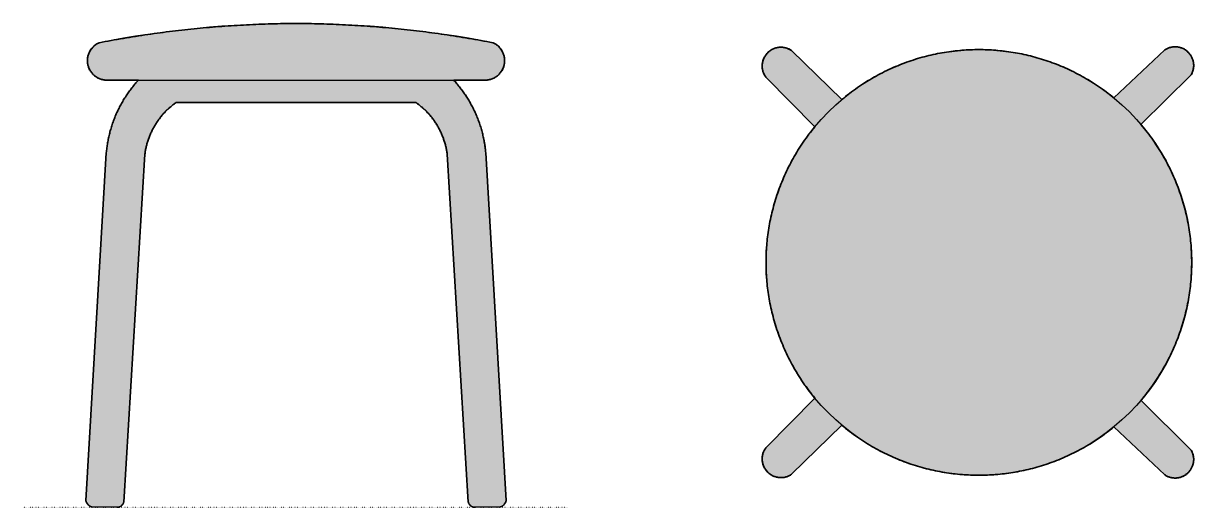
# Model space of a CAD drawing. Header units: millimetres. Extents: x 0 to 1130, y 0 to 466.
import ezdxf

# ---------------------------------------------------------------- set-up
doc = ezdxf.new("R2010")
doc.units = ezdxf.units.MM
doc.linetypes.add('Dots', pattern=[1, 0, -1])
doc.layers.add('Blocks', color=7, linetype='Continuous')
doc.layers.add('Blocks$Fill', color=7, linetype='Continuous', true_color=0xffffff)
for name, color, linetype, lineweight, true_color in [('Blocks$Inner', 7, 'Continuous', 25, 0x007f00), ('Blocks$Outline', 7, 'Continuous', 35, 0xff3f3f), ('Groud', 7, 'Dots', 25, 0x243775)]:
    doc.layers.add(name, color=color, linetype=linetype, lineweight=lineweight, true_color=true_color)

# ---------------------------------------------------------------- blocks, each defined once
blk = doc.blocks.new('Torno Stool Top')
at = {"layer": 'Blocks$Fill'}
blk.add_hatch(color=256, dxfattribs=at).paths.add_polyline_path([(409.7, 180.7), (409.9, 181), (410.1, 181.3), (410.3, 181.6), (410.4, 181.9), (410.6, 182.2), (410.7, 182.5), (410.9, 182.9), (411, 183.2), (411.2, 183.6), (411.3, 183.9), (411.4, 184.3), (411.5, 184.6), (411.6, 185), (411.7, 185.3), (411.8, 185.7), (411.9, 186.1), (412, 186.5), (412.1, 186.8), (412.1, 187.2), (412.2, 187.6), (412.2, 188), (412.3, 188.4), (412.3, 188.8), (412.3, 189.2), (412.4, 189.5), (412.4, 189.9), (412.4, 190.3), (412.3, 190.7), (412.3, 191.1), (412.3, 191.5), (412.3, 191.9), (412.2, 192.3), (412.2, 192.7), (412.1, 193.1), (412, 193.5), (411.9, 193.8), (411.8, 194.2), (411.7, 194.6), (411.6, 195), (411.5, 195.4), (411.4, 195.7), (411.3, 196.1), (411.1, 196.5), (411, 196.8), (410.8, 197.2), (410.7, 197.5), (410.5, 197.9), (410.4, 198.2), (410.2, 198.6), (410, 198.9), (409.8, 199.2), (409.6, 199.5), (409.4, 199.9), (409.2, 200.2), (409, 200.5), (408.8, 200.8), (408.5, 201.1), (408.3, 201.3), (408.1, 201.6), (407.8, 201.9), (407.6, 202.2), (407.3, 202.4), (407.1, 202.7), (406.8, 202.9), (406.6, 203.2), (406.3, 203.4), (406.1, 203.6), (405.8, 203.9), (405.5, 204.1), (405.2, 204.3), (404.9, 204.5), (404.6, 204.7), (404.3, 204.9), (404, 205.1), (403.7, 205.3), (403.4, 205.5), (403, 205.7), (402.7, 205.9), (402.4, 206.1), (402, 206.2), (401.7, 206.4), (401.3, 206.5), (401, 206.7), (400.6, 206.8), (400.2, 207), (399.9, 207.1), (399.5, 207.2), (399.1, 207.3), (398.7, 207.4), (398.4, 207.5), (398, 207.6), (397.6, 207.6), (397.2, 207.7), (396.8, 207.8), (396.4, 207.8), (396, 207.9), (395.6, 207.9), (395.2, 207.9), (394.8, 207.9), (394.5, 207.9), (394.1, 207.9), (393.7, 207.9), (393.3, 207.9), (392.9, 207.9), (392.5, 207.8), (392.1, 207.8), (391.7, 207.7), (391.3, 207.7), (391, 207.6), (390.6, 207.5), (390.2, 207.4), (389.8, 207.3), (389.5, 207.2), (389.1, 207.1), (388.7, 207), (388.4, 206.9), (388, 206.8), (387.7, 206.6), (387.4, 206.5), (387, 206.3), (386.7, 206.2), (386.4, 206), (386, 205.8), (385.7, 205.7), (385.4, 205.5), (385.1, 205.3), (384.8, 205.1), (384.5, 204.9), (335.4, 158.6), (331.7, 161.6), (328, 164.4), (324.3, 167.1), (320.5, 169.8), (316.6, 172.3), (312.7, 174.8), (308.7, 177.2), (304.7, 179.5), (300.7, 181.6), (296.6, 183.7), (292.5, 185.7), (288.4, 187.6), (284.3, 189.4), (280.1, 191.1), (275.9, 192.6), (271.7, 194.1), (267.5, 195.5), (263.3, 196.8), (259.1, 198), (254.9, 199.1), (250.6, 200.1), (246.4, 201), (242.2, 201.8), (238, 202.6), (233.9, 203.2), (229.7, 203.7), (225.6, 204.2), (221.4, 204.6), (217.3, 204.9), (213.3, 205.1), (209.2, 205.2), (205.2, 205.2), (201.1, 205.2), (197, 205), (192.9, 204.8), (188.7, 204.5), (184.5, 204.2), (180.3, 203.7), (176.1, 203.1), (171.8, 202.5), (167.5, 201.7), (163.3, 200.9), (159, 199.9), (154.7, 198.9), (150.4, 197.8), (146.1, 196.5), (141.8, 195.2), (137.5, 193.7), (133.3, 192.2), (129, 190.5), (124.8, 188.8), (120.6, 186.9), (116.4, 185), (112.2, 182.9), (108.1, 180.8), (104, 178.5), (100, 176.2), (96, 173.7), (92, 171.2), (88.1, 168.5), (84.3, 165.8), (80.5, 162.9), (76.7, 160), (73.1, 157), (24.7, 204.3), (24.4, 204.5), (24.1, 204.7), (23.8, 204.9), (23.5, 205.1), (23.1, 205.2), (22.8, 205.4), (22.5, 205.6), (22.1, 205.8), (21.8, 205.9), (21.4, 206.1), (21, 206.2), (20.7, 206.4), (20.3, 206.5), (19.9, 206.6), (19.6, 206.7), (19.2, 206.9), (18.8, 207), (18.4, 207), (18, 207.1), (17.6, 207.2), (17.2, 207.3), (16.8, 207.3), (16.4, 207.4), (16, 207.4), (15.6, 207.5), (15.1, 207.5), (14.7, 207.5), (14.3, 207.5), (13.9, 207.5), (13.5, 207.5), (13.1, 207.4), (12.7, 207.4), (12.2, 207.4), (11.8, 207.3), (11.4, 207.2), (11, 207.2), (10.6, 207.1), (10.2, 207), (9.8, 206.9), (9.4, 206.8), (9, 206.7), (8.6, 206.6), (8.2, 206.4), (7.9, 206.3), (7.5, 206.1), (7.1, 206), (6.7, 205.8), (6.4, 205.6), (6, 205.4), (5.7, 205.3), (5.3, 205.1), (5, 204.9), (4.7, 204.7), (4.3, 204.4), (4, 204.2), (3.7, 204), (3.4, 203.8), (3.1, 203.5), (2.8, 203.3), (2.5, 203), (2.2, 202.8), (1.9, 202.5), (1.7, 202.3), (1.4, 202), (1.2, 201.8), (0.9, 201.5), (0.7, 201.2), (0.4, 200.9), (0.2, 200.6), (0, 200.3), (-0.3, 200), (-0.5, 199.7), (-0.7, 199.4), (-0.9, 199.1), (-1.1, 198.7), (-1.3, 198.4), (-1.5, 198), (-1.7, 197.7), (-1.9, 197.3), (-2.1, 197), (-2.2, 196.6), (-2.4, 196.2), (-2.5, 195.9), (-2.7, 195.5), (-2.8, 195.1), (-2.9, 194.7), (-3, 194.3), (-3.1, 193.9), (-3.2, 193.5), (-3.3, 193.1), (-3.4, 192.7), (-3.5, 192.3), (-3.5, 191.9), (-3.6, 191.5), (-3.6, 191.1), (-3.7, 190.7), (-3.7, 190.2), (-3.7, 189.8), (-3.7, 189.4), (-3.7, 189), (-3.7, 188.6), (-3.7, 188.2), (-3.7, 187.8), (-3.6, 187.3), (-3.6, 186.9), (-3.5, 186.5), (-3.4, 186.1), (-3.4, 185.7), (-3.3, 185.3), (-3.2, 184.9), (-3.1, 184.5), (-3, 184.2), (-2.8, 183.8), (-2.7, 183.4), (-2.6, 183), (-2.4, 182.7), (-2.3, 182.3), (-2.1, 181.9), (-2, 181.6), (-1.8, 181.2), (-1.6, 180.9), (-1.4, 180.6), (-1.2, 180.2), (-1.1, 179.9), (-0.9, 179.6), (-0.7, 179.3), (-0.4, 179), (-0.2, 178.7), (47.2, 130.9), (44.2, 127.3), (41.4, 123.5), (38.6, 119.8), (35.9, 115.9), (33.3, 112.1), (30.8, 108.1), (28.4, 104.2), (26.1, 100.1), (23.9, 96.1), (21.8, 92), (19.8, 87.9), (17.9, 83.7), (16.1, 79.6), (14.3, 75.4), (12.7, 71.2), (11.2, 66.9), (9.8, 62.7), (8.5, 58.5), (7.3, 54.2), (6.2, 50), (5.2, 45.7), (4.2, 41.5), (3.4, 37.3), (2.7, 33), (2, 28.8), (1.5, 24.6), (1, 20.5), (0.7, 16.3), (0.4, 12.2), (0.2, 8.1), (0, 4), (0, 0), (0, -4), (0.2, -8.1), (0.4, -12.2), (0.7, -16.3), (1, -20.5), (1.5, -24.6), (2, -28.8), (2.7, -33), (3.4, -37.3), (4.2, -41.5), (5.2, -45.7), (6.2, -50), (7.3, -54.2), (8.5, -58.5), (9.8, -62.7), (11.2, -66.9), (12.7, -71.2), (14.3, -75.4), (16.1, -79.6), (17.9, -83.7), (19.8, -87.9), (21.8, -92), (23.9, -96.1), (26.1, -100.1), (28.4, -104.2), (30.8, -108.1), (33.3, -112.1), (35.9, -115.9), (38.6, -119.8), (41.4, -123.5), (44.2, -127.3), (47.2, -130.9), (-0.2, -178.7), (-0.4, -179), (-0.7, -179.3), (-0.9, -179.6), (-1.1, -179.9), (-1.2, -180.2), (-1.4, -180.6), (-1.6, -180.9), (-1.8, -181.2), (-2, -181.6), (-2.1, -181.9), (-2.3, -182.3), (-2.4, -182.7), (-2.6, -183), (-2.7, -183.4), (-2.8, -183.8), (-3, -184.2), (-3.1, -184.5), (-3.2, -184.9), (-3.3, -185.3), (-3.4, -185.7), (-3.4, -186.1), (-3.5, -186.5), (-3.6, -186.9), (-3.6, -187.3), (-3.7, -187.8), (-3.7, -188.2), (-3.7, -188.6), (-3.7, -189), (-3.7, -189.4), (-3.7, -189.8), (-3.7, -190.2), (-3.7, -190.7), (-3.6, -191.1), (-3.6, -191.5), (-3.5, -191.9), (-3.5, -192.3), (-3.4, -192.7), (-3.3, -193.1), (-3.2, -193.5), (-3.1, -193.9), (-3, -194.3), (-2.9, -194.7), (-2.8, -195.1), (-2.7, -195.5), (-2.5, -195.9), (-2.4, -196.2), (-2.2, -196.6), (-2.1, -197), (-1.9, -197.3), (-1.7, -197.7), (-1.5, -198), (-1.3, -198.4), (-1.1, -198.7), (-0.9, -199.1), (-0.7, -199.4), (-0.5, -199.7), (-0.3, -200), (0, -200.3), (0.2, -200.6), (0.4, -200.9), (0.7, -201.2), (0.9, -201.5), (1.2, -201.8), (1.4, -202), (1.7, -202.3), (1.9, -202.5), (2.2, -202.8), (2.5, -203), (2.8, -203.3), (3.1, -203.5), (3.4, -203.8), (3.7, -204), (4, -204.2), (4.3, -204.4), (4.7, -204.7), (5, -204.9), (5.3, -205.1), (5.7, -205.3), (6, -205.4), (6.4, -205.6), (6.7, -205.8), (7.1, -206), (7.5, -206.1), (7.9, -206.3), (8.2, -206.4), (8.6, -206.6), (9, -206.7), (9.4, -206.8), (9.8, -206.9), (10.2, -207), (10.6, -207.1), (11, -207.2), (11.4, -207.2), (11.8, -207.3), (12.2, -207.4), (12.7, -207.4), (13.1, -207.4), (13.5, -207.5), (13.9, -207.5), (14.3, -207.5), (14.7, -207.5), (15.1, -207.5), (15.6, -207.5), (16, -207.4), (16.4, -207.4), (16.8, -207.3), (17.2, -207.3), (17.6, -207.2), (18, -207.1), (18.4, -207), (18.8, -207), (19.2, -206.9), (19.6, -206.7), (19.9, -206.6), (20.3, -206.5), (20.7, -206.4), (21, -206.2), (21.4, -206.1), (21.8, -205.9), (22.1, -205.8), (22.5, -205.6), (22.8, -205.4), (23.1, -205.2), (23.5, -205.1), (23.8, -204.9), (24.1, -204.7), (24.4, -204.5), (24.7, -204.3), (73.1, -157), (76.7, -160), (80.5, -162.9), (84.3, -165.8), (88.1, -168.5), (92, -171.2), (96, -173.7), (100, -176.2), (104, -178.5), (108.1, -180.8), (112.2, -182.9), (116.4, -185), (120.6, -186.9), (124.8, -188.8), (129, -190.5), (133.3, -192.2), (137.5, -193.7), (141.8, -195.2), (146.1, -196.5), (150.4, -197.8), (154.7, -198.9), (159, -199.9), (163.3, -200.9), (167.5, -201.7), (171.8, -202.5), (176.1, -203.1), (180.3, -203.7), (184.5, -204.2), (188.7, -204.5), (192.9, -204.8), (197, -205), (201.1, -205.2), (205.2, -205.2), (209.2, -205.2), (213.3, -205.1), (217.3, -204.9), (221.4, -204.6), (225.6, -204.2), (229.7, -203.7), (233.9, -203.2), (238, -202.6), (242.2, -201.8), (246.4, -201), (250.6, -200.1), (254.9, -199.1), (259.1, -198), (263.3, -196.8), (267.5, -195.5), (271.7, -194.1), (275.9, -192.6), (280.1, -191.1), (284.3, -189.4), (288.4, -187.6), (292.5, -185.7), (296.6, -183.7), (300.7, -181.6), (304.7, -179.5), (308.7, -177.2), (312.7, -174.8), (316.6, -172.3), (320.5, -169.8), (324.3, -167.1), (328, -164.4), (331.7, -161.6), (335.4, -158.6), (384.5, -204.9), (384.8, -205.1), (385.1, -205.3), (385.4, -205.5), (385.7, -205.7), (386, -205.8), (386.4, -206), (386.7, -206.2), (387, -206.3), (387.4, -206.5), (387.7, -206.6), (388, -206.8), (388.4, -206.9), (388.7, -207), (389.1, -207.1), (389.5, -207.2), (389.8, -207.3), (390.2, -207.4), (390.6, -207.5), (391, -207.6), (391.3, -207.7), (391.7, -207.7), (392.1, -207.8), (392.5, -207.8), (392.9, -207.9), (393.3, -207.9), (393.7, -207.9), (394.1, -207.9), (394.5, -207.9), (394.8, -207.9), (395.2, -207.9), (395.6, -207.9), (396, -207.9), (396.4, -207.8), (396.8, -207.8), (397.2, -207.7), (397.6, -207.6), (398, -207.6), (398.4, -207.5), (398.7, -207.4), (399.1, -207.3), (399.5, -207.2), (399.9, -207.1), (400.2, -207), (400.6, -206.8), (401, -206.7), (401.3, -206.5), (401.7, -206.4), (402, -206.2), (402.4, -206.1), (402.7, -205.9), (403, -205.7), (403.4, -205.5), (403.7, -205.3), (404, -205.1), (404.3, -204.9), (404.6, -204.7), (404.9, -204.5), (405.2, -204.3), (405.5, -204.1), (405.8, -203.9), (406.1, -203.6), (406.3, -203.4), (406.6, -203.2), (406.8, -202.9), (407.1, -202.7), (407.3, -202.4), (407.6, -202.2), (407.8, -201.9), (408.1, -201.6), (408.3, -201.3), (408.5, -201.1), (408.8, -200.8), (409, -200.5), (409.2, -200.2), (409.4, -199.9), (409.6, -199.5), (409.8, -199.2), (410, -198.9), (410.2, -198.6), (410.4, -198.2), (410.5, -197.9), (410.7, -197.5), (410.8, -197.2), (411, -196.8), (411.1, -196.5), (411.3, -196.1), (411.4, -195.7), (411.5, -195.4), (411.6, -195), (411.7, -194.6), (411.8, -194.2), (411.9, -193.8), (412, -193.5), (412.1, -193.1), (412.2, -192.7), (412.2, -192.3), (412.3, -191.9), (412.3, -191.5), (412.3, -191.1), (412.3, -190.7), (412.4, -190.3), (412.4, -189.9), (412.4, -189.5), (412.3, -189.2), (412.3, -188.8), (412.3, -188.4), (412.2, -188), (412.2, -187.6), (412.1, -187.2), (412.1, -186.8), (412, -186.5), (411.9, -186.1), (411.8, -185.7), (411.7, -185.3), (411.6, -185), (411.5, -184.6), (411.4, -184.3), (411.3, -183.9), (411.2, -183.6), (411, -183.2), (410.9, -182.9), (410.7, -182.5), (410.6, -182.2), (410.4, -181.9), (410.3, -181.6), (410.1, -181.3), (409.9, -181), (409.7, -180.7), (361.5, -132.9), (364.6, -129.2), (367.6, -125.5), (370.4, -121.7), (373.2, -117.8), (375.9, -113.9), (378.5, -109.9), (381, -105.9), (383.4, -101.8), (385.7, -97.7), (387.8, -93.6), (389.9, -89.4), (391.9, -85.2), (393.8, -81), (395.5, -76.7), (397.2, -72.4), (398.8, -68.1), (400.2, -63.8), (401.6, -59.5), (402.9, -55.2), (404, -50.9), (405.1, -46.5), (406, -42.2), (406.9, -37.9), (407.6, -33.6), (408.3, -29.3), (408.9, -25.1), (409.4, -20.8), (409.7, -16.6), (410, -12.4), (410.3, -8.2), (410.4, -4.1), (410.4, 0), (410.4, 4.1), (410.3, 8.2), (410, 12.4), (409.7, 16.6), (409.4, 20.8), (408.9, 25.1), (408.3, 29.3), (407.6, 33.6), (406.9, 37.9), (406, 42.2), (405.1, 46.5), (404, 50.9), (402.9, 55.2), (401.6, 59.5), (400.2, 63.8), (398.8, 68.1), (397.2, 72.4), (395.5, 76.7), (393.8, 81), (391.9, 85.2), (389.9, 89.4), (387.8, 93.6), (385.7, 97.7), (383.4, 101.8), (381, 105.9), (378.5, 109.9), (375.9, 113.9), (373.2, 117.8), (370.4, 121.7), (367.6, 125.5), (364.6, 129.2), (361.5, 132.9)], flags=0)
at = {"layer": 'Blocks$Inner'}
for p, q in [((73.1, 157), (24.7, 204.3)), ((335.4, 158.6), (384.5, 204.9)), ((-0.2, 178.7), (47.2, 130.9)), ((361.5, 132.9), (409.7, 180.7)), ((47.2, -130.9), (-0.2, -178.7)), ((409.7, -180.7), (361.5, -132.9)), ((24.7, -204.3), (73.1, -157)), ((335.4, -158.6), (384.5, -204.9))]:
    blk.add_line(p, q, dxfattribs=at)
blk.add_circle((205.2, 0), 205.2, dxfattribs=at)
for centre, radius, start, end in [((14.4, 189.4), 18.1, 55.2404, 216.1963), ((394.4, 190), 17.9, 328.6562, 123.6587), ((14.4, -189.4), 18.1, 143.8037, 304.7596), ((394.4, -190), 17.9, 236.3413, 31.3438)]:
    blk.add_arc(centre, radius, start, end, dxfattribs=at)
at = {"layer": 'Blocks$Outline'}
for points in [[(73.1, 157), (24.7, 204.3)], [(384.5, 204.9), (335.4, 158.6)], [(-0.2, 178.7), (47.2, 130.9)], [(361.5, 132.9), (409.7, 180.7)], [(47.2, -130.9), (-0.2, -178.7)], [(409.7, -180.7), (361.5, -132.9)], [(24.7, -204.3), (73.1, -157)], [(335.4, -158.6), (384.5, -204.9)]]:
    blk.add_lwpolyline(points, dxfattribs=at)
for points, weights, knots in [([(24.7, 204.3), (12.1, 213), (1.4, 202), (-9.3, 191), (-0.2, 178.7)], [1, 0.763356604561, 1, 0.763356604561, 1], [0, 0, 0, 2.544677, 2.544677, 5.089355, 5.089355, 5.089355]), ([(335.4, 158.6), (278.6, 205.2), (205.2, 205.2), (130.3, 205.2), (73.1, 157)], [0.855614037415, 0.870925055462, 1, 0.868718776322, 0.855123853202], [18.028887, 18.028887, 18.028887, 32.234124, 32.234124, 46.682172, 46.682172, 46.682172]), ([(409.7, 180.7), (417.2, 192.9), (406.8, 202.9), (396.5, 212.9), (384.5, 204.9)], [1, 0.779877476042, 1, 0.780175440171, 0.999404878407], [0, 0, 0, 2.426715, 2.426715, 4.850145, 4.850145, 4.850145]), ([(47.2, 130.9), (0, 74), (0, 0), (0, -74), (47.2, -130.9)], [0.85542446081, 0.870106695071, 1, 0.870106695071, 0.85542446081], [50.172947, 50.172947, 50.172947, 64.468249, 64.468249, 78.76355, 78.76355, 78.76355]), ([(73.1, -157), (130.3, -205.2), (205.2, -205.2), (278.6, -205.2), (335.4, -158.6)], [0.855123853195, 0.868718776284, 1, 0.870925055462, 0.855614037415], [82.254325, 82.254325, 82.254325, 96.702373, 96.702373, 110.907611, 110.907611, 110.907611]), ([(-0.2, -178.7), (-9.3, -191), (1.4, -202), (12.1, -213), (24.7, -204.3)], [1, 0.763356604561, 1, 0.763356604561, 1], [0, 0, 0, 2.544677, 2.544677, 5.089355, 5.089355, 5.089355]), ([(384.5, -204.9), (396.5, -212.9), (406.8, -202.9), (417.2, -192.9), (409.7, -180.7)], [0.999404878407, 0.780175440171, 1, 0.779877476042, 1], [0.003285, 0.003285, 0.003285, 2.426715, 2.426715, 4.85343, 4.85343, 4.85343])]:
    blk.add_rational_spline(points, weights, degree=2, knots=knots, dxfattribs=at)
for points, weights in [([(410.4, 0), (410.4, 75.4), (361.5, 132.9)], [1, 0.867833974327, 0.854945946369]), ([(361.5, -132.9), (410.4, -75.4), (410.4, 0)], [0.854945946369, 0.867833974327, 1])]:
    blk.add_rational_spline(points, weights, degree=2, dxfattribs=at)
blk = doc.blocks.new('Torno Stool Side')
at = {"layer": 'Blocks$Fill'}
blk.add_hatch(color=256, dxfattribs=at).paths.add_polyline_path([(443.9, 411.7), (444.3, 411.7), (444.7, 411.7), (445.1, 411.7), (445.5, 411.7), (445.8, 411.7), (446.2, 411.7), (446.6, 411.8), (447, 411.8), (447.4, 411.8), (447.8, 411.9), (448.2, 412), (448.6, 412), (449, 412.1), (449.4, 412.2), (449.8, 412.3), (450.2, 412.4), (450.6, 412.5), (451, 412.6), (451.4, 412.8), (451.8, 412.9), (452.2, 413.1), (452.6, 413.2), (453, 413.4), (453.3, 413.6), (453.7, 413.8), (454.1, 414), (454.5, 414.2), (454.8, 414.4), (455.2, 414.6), (455.6, 414.9), (455.9, 415.1), (456.3, 415.4), (456.6, 415.6), (456.9, 415.9), (457.3, 416.2), (457.6, 416.4), (457.9, 416.7), (458.2, 417), (458.5, 417.3), (458.8, 417.6), (459.1, 417.9), (459.4, 418.2), (459.7, 418.6), (459.9, 418.9), (460.2, 419.2), (460.4, 419.6), (460.7, 419.9), (460.9, 420.2), (461.1, 420.6), (461.3, 421), (461.5, 421.3), (461.7, 421.7), (461.9, 422), (462.1, 422.4), (462.3, 422.7), (462.4, 423.1), (462.6, 423.5), (462.7, 423.8), (462.9, 424.2), (463, 424.6), (463.1, 425), (463.2, 425.3), (463.3, 425.7), (463.4, 426.1), (463.5, 426.4), (463.6, 426.8), (463.6, 427.2), (463.7, 427.6), (463.8, 427.9), (463.8, 428.3), (463.9, 428.7), (463.9, 429.1), (463.9, 429.5), (463.9, 429.9), (463.9, 430.3), (463.9, 430.7), (463.9, 431.1), (463.9, 431.5), (463.9, 432), (463.8, 432.4), (463.8, 432.8), (463.7, 433.2), (463.7, 433.6), (463.6, 434), (463.5, 434.4), (463.4, 434.8), (463.3, 435.3), (463.2, 435.7), (463.1, 436.1), (463, 436.5), (462.8, 436.9), (462.7, 437.3), (462.5, 437.7), (462.4, 438.1), (462.2, 438.5), (462, 438.8), (461.8, 439.2), (461.6, 439.6), (461.4, 440), (461.2, 440.3), (460.9, 440.7), (460.7, 441.1), (460.5, 441.4), (460.2, 441.7), (460, 442.1), (459.7, 442.4), (459.4, 442.7), (459.1, 443.1), (458.9, 443.4), (458.6, 443.7), (458.3, 444), (458, 444.2), (457.7, 444.5), (457.4, 444.8), (457.1, 445.1), (456.7, 445.3), (456.4, 445.6), (456.1, 445.8), (455.8, 446), (455.4, 446.2), (455.1, 446.5), (454.8, 446.7), (454.4, 446.9), (454.1, 447.1), (453.7, 447.2), (453.4, 447.4), (453, 447.6), (452.7, 447.7), (429.2, 452), (405.6, 455.7), (381.9, 458.9), (358.2, 461.5), (334.4, 463.5), (310.5, 465), (286.7, 466), (262.8, 466.3), (238.9, 466), (215.1, 465), (191.2, 463.5), (167.4, 461.5), (143.7, 458.9), (120, 455.7), (96.4, 452), (72.9, 447.7), (72.6, 447.6), (72.2, 447.4), (71.9, 447.2), (71.5, 447.1), (71.2, 446.9), (70.8, 446.7), (70.5, 446.5), (70.2, 446.2), (69.8, 446), (69.5, 445.8), (69.2, 445.6), (68.9, 445.3), (68.5, 445.1), (68.2, 444.8), (67.9, 444.5), (67.6, 444.2), (67.3, 444), (67, 443.7), (66.7, 443.4), (66.5, 443.1), (66.2, 442.7), (65.9, 442.4), (65.6, 442.1), (65.4, 441.7), (65.1, 441.4), (64.9, 441.1), (64.7, 440.7), (64.4, 440.3), (64.2, 440), (64, 439.6), (63.8, 439.2), (63.6, 438.8), (63.4, 438.5), (63.2, 438.1), (63.1, 437.7), (62.9, 437.3), (62.8, 436.9), (62.6, 436.5), (62.5, 436.1), (62.4, 435.7), (62.3, 435.3), (62.2, 434.8), (62.1, 434.4), (62, 434), (61.9, 433.6), (61.9, 433.2), (61.8, 432.8), (61.8, 432.4), (61.7, 432), (61.7, 431.5), (61.7, 431.1), (61.7, 430.7), (61.7, 430.3), (61.7, 429.9), (61.7, 429.5), (61.7, 429.1), (61.7, 428.7), (61.8, 428.3), (61.8, 427.9), (61.9, 427.6), (62, 427.2), (62, 426.8), (62.1, 426.4), (62.2, 426.1), (62.3, 425.7), (62.4, 425.3), (62.5, 425), (62.6, 424.6), (62.7, 424.2), (62.9, 423.8), (63, 423.5), (63.2, 423.1), (63.3, 422.7), (63.5, 422.4), (63.7, 422), (63.9, 421.7), (64.1, 421.3), (64.3, 421), (64.5, 420.6), (64.7, 420.2), (64.9, 419.9), (65.2, 419.6), (65.4, 419.2), (65.7, 418.9), (65.9, 418.6), (66.2, 418.2), (66.5, 417.9), (66.8, 417.6), (67.1, 417.3), (67.4, 417), (67.7, 416.7), (68, 416.4), (68.3, 416.2), (68.7, 415.9), (69, 415.6), (69.3, 415.4), (69.7, 415.1), (70, 414.9), (70.4, 414.6), (70.8, 414.4), (71.1, 414.2), (71.5, 414), (71.9, 413.8), (72.3, 413.6), (72.6, 413.4), (73, 413.2), (73.4, 413.1), (73.8, 412.9), (74.2, 412.8), (74.6, 412.6), (75, 412.5), (75.4, 412.4), (75.8, 412.3), (76.2, 412.2), (76.6, 412.1), (77, 412), (77.4, 412), (77.8, 411.9), (78.2, 411.8), (78.6, 411.8), (79, 411.8), (79.4, 411.7), (79.8, 411.7), (80.1, 411.7), (80.5, 411.7), (80.9, 411.7), (81.3, 411.7), (81.7, 411.7), (110.8, 411.7), (109.2, 409.9), (107.7, 408.1), (106.1, 406.3), (104.6, 404.4), (103.1, 402.4), (101.7, 400.5), (100.3, 398.5), (98.9, 396.5), (97.6, 394.4), (96.3, 392.3), (95.1, 390.2), (93.9, 388.1), (92.7, 385.9), (91.6, 383.7), (90.6, 381.5), (89.6, 379.2), (88.6, 377), (87.7, 374.7), (86.8, 372.4), (86, 370.1), (85.2, 367.7), (84.5, 365.4), (83.8, 363), (83.1, 360.7), (82.6, 358.3), (82, 355.9), (81.6, 353.5), (81.1, 351.2), (80.8, 348.8), (80.4, 346.4), (80.1, 344), (79.9, 341.6), (60.1, 6.5), (60.2, 6.2), (60.2, 6), (60.3, 5.7), (60.4, 5.5), (60.5, 5.2), (60.6, 4.9), (60.7, 4.7), (60.8, 4.4), (61, 4.2), (61.1, 3.9), (61.3, 3.7), (61.4, 3.4), (61.6, 3.2), (61.8, 3), (61.9, 2.8), (62.1, 2.5), (62.3, 2.3), (62.5, 2.1), (62.7, 1.9), (63, 1.7), (63.2, 1.6), (63.4, 1.4), (63.6, 1.2), (63.9, 1.1), (64.1, 0.9), (64.4, 0.8), (64.6, 0.6), (64.9, 0.5), (65.1, 0.4), (65.4, 0.3), (65.6, 0.2), (65.9, 0.1), (89.9, -0.1), (90, -0.1), (90.2, -0.1), (90.3, -0.2), (90.5, -0.2), (90.6, -0.2), (90.7, -0.2), (90.9, -0.2), (91, -0.1), (91.1, -0.1), (91.3, -0.1), (91.4, -0.1), (91.6, -0.1), (91.7, -0.1), (91.8, 0), (92, 0), (92.1, 0), (92.3, 0.1), (92.4, 0.1), (92.6, 0.2), (92.7, 0.2), (92.8, 0.3), (93, 0.3), (93.1, 0.4), (93.2, 0.4), (93.4, 0.5), (93.5, 0.6), (93.6, 0.6), (93.8, 0.7), (93.9, 0.8), (94, 0.9), (94.2, 1), (94.3, 1.1), (94.4, 1.1), (94.5, 1.2), (94.6, 1.3), (94.8, 1.4), (94.9, 1.5), (95, 1.6), (95.1, 1.7), (95.2, 1.9), (95.3, 2), (95.4, 2.1), (95.5, 2.2), (95.6, 2.3), (95.7, 2.4), (95.7, 2.6), (95.8, 2.7), (95.9, 2.8), (96, 2.9), (96.1, 3.1), (96.1, 3.2), (96.2, 3.3), (96.2, 3.4), (96.3, 3.6), (96.4, 3.7), (96.4, 3.8), (96.5, 4), (96.5, 4.1), (96.6, 4.2), (96.6, 4.3), (96.6, 4.5), (96.7, 4.6), (96.7, 4.7), (96.7, 4.9), (117.1, 340.4), (117.4, 342.2), (117.7, 344), (118, 345.8), (118.4, 347.6), (118.9, 349.3), (119.4, 351.1), (119.9, 352.9), (120.5, 354.7), (121.2, 356.5), (121.8, 358.2), (122.6, 359.9), (123.3, 361.6), (124.2, 363.3), (125, 365), (125.9, 366.7), (126.9, 368.3), (127.9, 369.9), (128.9, 371.5), (130, 373), (131.1, 374.6), (132.3, 376.1), (133.5, 377.5), (134.7, 378.9), (136, 380.3), (137.3, 381.7), (138.6, 383), (139.9, 384.3), (141.3, 385.5), (142.7, 386.7), (144.1, 387.8), (145.6, 388.9), (147.1, 390), (262.8, 390), (378.5, 390), (380, 388.9), (381.5, 387.8), (382.9, 386.7), (384.3, 385.5), (385.7, 384.3), (387, 383), (388.3, 381.7), (389.6, 380.3), (390.9, 378.9), (392.1, 377.5), (393.3, 376.1), (394.5, 374.6), (395.6, 373), (396.7, 371.5), (397.7, 369.9), (398.7, 368.3), (399.7, 366.7), (400.6, 365), (401.4, 363.3), (402.3, 361.6), (403, 359.9), (403.8, 358.2), (404.4, 356.5), (405.1, 354.7), (405.7, 352.9), (406.2, 351.1), (406.7, 349.3), (407.2, 347.6), (407.6, 345.8), (407.9, 344), (408.2, 342.2), (408.5, 340.4), (428.9, 4.9), (428.9, 4.7), (428.9, 4.6), (429, 4.5), (429, 4.3), (429, 4.2), (429.1, 4.1), (429.1, 4), (429.2, 3.8), (429.2, 3.7), (429.3, 3.6), (429.4, 3.4), (429.4, 3.3), (429.5, 3.2), (429.5, 3.1), (429.6, 2.9), (429.7, 2.8), (429.8, 2.7), (429.9, 2.6), (429.9, 2.4), (430, 2.3), (430.1, 2.2), (430.2, 2.1), (430.3, 2), (430.4, 1.9), (430.5, 1.7), (430.6, 1.6), (430.7, 1.5), (430.8, 1.4), (431, 1.3), (431.1, 1.2), (431.2, 1.1), (431.3, 1.1), (431.4, 1), (431.6, 0.9), (431.7, 0.8), (431.8, 0.7), (432, 0.6), (432.1, 0.6), (432.2, 0.5), (432.4, 0.4), (432.5, 0.4), (432.6, 0.3), (432.8, 0.3), (432.9, 0.2), (433, 0.2), (433.2, 0.1), (433.3, 0.1), (433.5, 0), (433.6, 0), (433.8, 0), (433.9, -0.1), (434, -0.1), (434.2, -0.1), (434.3, -0.1), (434.5, -0.1), (434.6, -0.1), (434.7, -0.2), (434.9, -0.2), (435, -0.2), (435.1, -0.2), (435.3, -0.2), (435.4, -0.1), (435.6, -0.1), (435.7, -0.1), (459.7, 0.1), (460, 0.2), (460.2, 0.3), (460.5, 0.4), (460.7, 0.5), (461, 0.6), (461.2, 0.8), (461.5, 0.9), (461.7, 1.1), (462, 1.2), (462.2, 1.4), (462.4, 1.6), (462.6, 1.7), (462.9, 1.9), (463.1, 2.1), (463.3, 2.3), (463.5, 2.5), (463.7, 2.8), (463.8, 3), (464, 3.2), (464.2, 3.4), (464.3, 3.7), (464.5, 3.9), (464.6, 4.2), (464.8, 4.4), (464.9, 4.7), (465, 4.9), (465.1, 5.2), (465.2, 5.5), (465.3, 5.7), (465.4, 6), (465.4, 6.2), (465.5, 6.5), (445.7, 341.6), (445.5, 344), (445.2, 346.4), (444.8, 348.8), (444.5, 351.2), (444, 353.5), (443.6, 355.9), (443, 358.3), (442.5, 360.7), (441.8, 363), (441.1, 365.4), (440.4, 367.7), (439.6, 370.1), (438.8, 372.4), (437.9, 374.7), (437, 377), (436, 379.2), (435, 381.5), (434, 383.7), (432.9, 385.9), (431.7, 388.1), (430.5, 390.2), (429.3, 392.3), (428, 394.4), (426.7, 396.5), (425.3, 398.5), (423.9, 400.5), (422.5, 402.4), (421, 404.4), (419.5, 406.3), (417.9, 408.1), (416.4, 409.9), (414.8, 411.7)], flags=0)
at = {"layer": 'Blocks$Inner'}
for p, q in [((79.9, 341.6), (60.1, 6.5)), ((96.7, 4.9), (117.1, 340.4)), ((408.5, 340.4), (428.9, 4.9)), ((465.5, 6.5), (445.7, 341.6)), ((65.9, 0.1), (89.9, -0.1)), ((435.7, -0.1), (459.7, 0.1))]:
    blk.add_line(p, q, dxfattribs=at)
for points in [[(81.7, 411.7), (262.8, 411.6), (443.9, 411.7)], [(147.1, 390), (262.8, 390), (378.5, 390)]]:
    blk.add_lwpolyline(points, dxfattribs=at)
for centre, radius, start, end in [((267, -554.6), 1021, 90.2373, 100.961), ((258.6, -554.6), 1021, 79.039, 89.7627), ((80.5, 430.5), 18.8, 113.7219, 273.6921), ((445.1, 430.5), 18.8, 266.3079, 66.2781), ((198, 331.4), 118.6, 137.3469, 175.0624), ((327.6, 331.4), 118.6, 4.9376, 42.6531), ((68.5, 8.2), 8.52, 191.7099, 252.2949), ((90.6, 6.1), 6.28, 263.9469, 348.4612), ((435, 6.1), 6.28, 191.5388, 276.0531), ((457.1, 8.2), 8.52, 287.7051, 348.2901)]:
    blk.add_arc(centre, radius, start, end, dxfattribs=at)
at = {"layer": 'Blocks$Inner', "extrusion": (0, 0, -1)}
for centre, start, end in [((-188.9, 331), 7.4698, 54.6878), ((-336.7, 331), 125.3122, 172.5302)]:
    blk.add_arc(centre, 72.4, start, end, dxfattribs=at)
at = {"layer": 'Blocks$Outline'}
for points in [[(81.7, 411.7), (110.8, 411.7)], [(414.8, 411.7), (443.9, 411.7)], [(147.1, 390), (262.8, 390)], [(262.8, 390), (378.5, 390)], [(79.9, 341.6), (60.1, 6.5)], [(96.7, 4.9), (117.1, 340.4)], [(408.5, 340.4), (428.9, 4.9)], [(465.5, 6.5), (445.7, 341.6)], [(65.9, 0.1), (89.9, -0.1)], [(435.7, -0.1), (459.7, 0.1)]]:
    blk.add_lwpolyline(points, dxfattribs=at)
for points, weights in [([(262.8, 466.3), (167, 465.9), (72.9, 447.7)], [1, 0.995624413742, 1]), ([(452.7, 447.7), (358.6, 465.9), (262.8, 466.3)], [1, 0.995624413742, 1]), ([(110.8, 411.7), (83.4, 381.9), (79.9, 341.6)], [1, 0.94632416657, 1]), ([(445.7, 341.6), (442.2, 381.9), (414.8, 411.7)], [1, 0.94632416657, 1]), ([(117.1, 340.4), (121.2, 371.7), (147.1, 390)], [1, 0.916299728228, 1]), ([(378.5, 390), (404.4, 371.7), (408.5, 340.4)], [1, 0.916299728228, 1]), ([(60.1, 6.5), (61.1, 1.6), (65.9, 0.1)], [1, 0.86346143581, 1]), ([(89.9, -0.1), (95.6, -0.7), (96.7, 4.9)], [1, 0.740134413921, 1]), ([(428.9, 4.9), (430, -0.7), (435.7, -0.1)], [1, 0.740134413921, 1]), ([(459.7, 0.1), (464.5, 1.6), (465.5, 6.5)], [1, 0.86346143581, 1])]:
    blk.add_rational_spline(points, weights, degree=2, dxfattribs=at)
for points in [[(72.9, 447.7), (58.5, 441.4), (62.2, 426.1), (65.9, 410.7), (81.7, 411.7)], [(443.9, 411.7), (459.7, 410.7), (463.4, 426.1), (467.1, 441.4), (452.7, 447.7)]]:
    blk.add_rational_spline(points, [1, 0.766128053476, 1, 0.766128053476, 1], degree=2, knots=[0, 0, 0, 2.624965, 2.624965, 5.24993, 5.24993, 5.24993], dxfattribs=at)

msp = doc.modelspace()

# ---------------------------------------------------------------- linework, layer by layer
at = {"layer": 'Groud'}
msp.add_lwpolyline([(0, 0), (525.6, 0)], dxfattribs=at)

# ---------------------------------------------------------------- block references
at = {"layer": 'Blocks'}
for name, p in [('Torno Stool Side', (0, 0)), ('Torno Stool Top', (715.9, 235.9))]:
    msp.add_blockref(name, p, dxfattribs=at)

doc.saveas('drawing.dxf')
